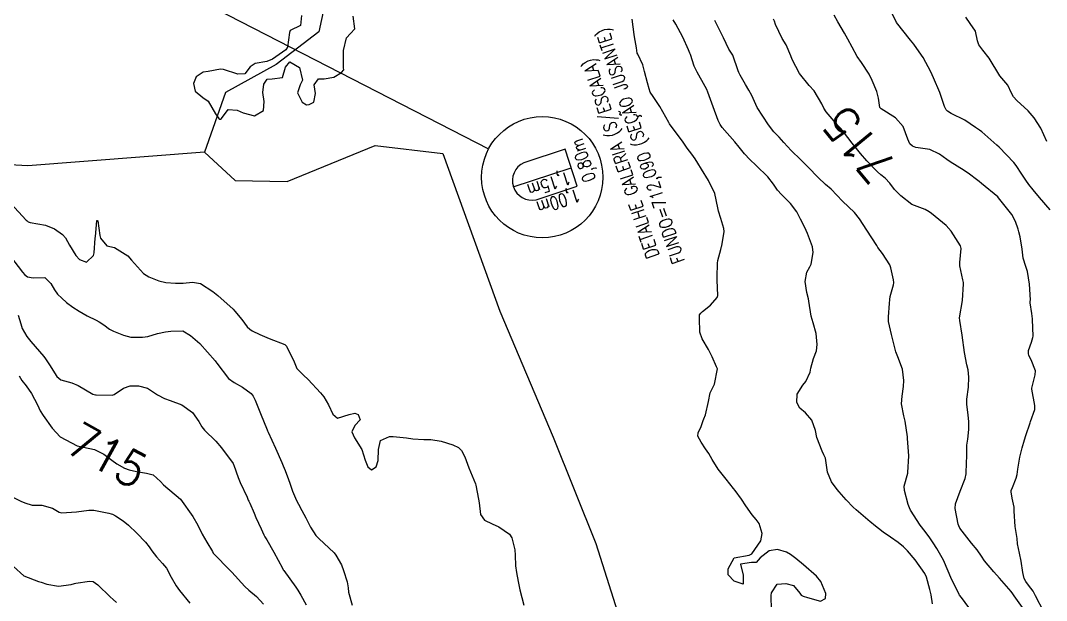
# Model space of a CAD drawing. Header units: metres. Extents: x 292545 to 299085, y 7450245 to 7463078.
# Drawn here: x 298772.6 to 298891, y 7450676.4 to 7450743.4 of the extents above; entities that cross this region are included whole.
import ezdxf
from ezdxf.enums import TextEntityAlignment as Align

# ---------------------------------------------------------------- set-up
doc = ezdxf.new("R2010")
doc.units = ezdxf.units.M
doc.linetypes.add('CONTINUO', pattern=[0])
for name, color, linetype in [('Cotas', 45, 'Continuous'), ('Curvas de Nivel 1m', 11, 'Continuous'), ('Curvas de Nivel 5m', 15, 'Continuous'), ('Hidrografia', 140, 'Continuous'), ('TEXTO', 45, 'Continuous')]:
    doc.layers.add(name, color=color, linetype=linetype)
doc.styles.add('ROMANS', font='romans', dxfattribs={"height": 0.2})
doc.styles.add('Style-STANDARD', font='STANDARD.shx')

msp = doc.modelspace()

# ---------------------------------------------------------------- linework, layer by layer
at = {"layer": 'Curvas de Nivel 1m', "flags": 128}
for points, elevation in [([(298891.46, 7450721.53), (298890.23, 7450722.95), (298889.49, 7450723.82), (298889, 7450724.47), (298888.64, 7450724.97), (298888.18, 7450725.65), (298887.52, 7450726.65), (298887.24, 7450726.99), (298885.55, 7450728.77), (298885.3, 7450729.01), (298883.57, 7450730.53), (298883.28, 7450730.74), (298882.82, 7450731.04), (298881.58, 7450731.86), (298880.03, 7450732.64), (298879.6, 7450732.91), (298879.43, 7450733.08), (298879.24, 7450733.45), (298878.72, 7450735.09), (298877.97, 7450736.76), (298877.81, 7450737.1), (298877.65, 7450737.46), (298876.78, 7450739.11), (298876.32, 7450739.76), (298875.69, 7450740.64), (298875.34, 7450741.13), (298873.72, 7450743.15), (298872.74, 7450745.16)], 717), ([(298805, 7450743.97), (298804.87, 7450742.81), (298803.71, 7450742.24), (298803.62, 7450741.98), (298803.37, 7450740.3), (298803.19, 7450739.99), (298801.66, 7450738.9), (298801.02, 7450738.66), (298799.66, 7450738.4), (298799.07, 7450738.04), (298798.47, 7450737.21), (298797.64, 7450737.2), (298795.99, 7450737.73), (298795.65, 7450737.76), (298794.23, 7450737.5), (298793.64, 7450737.41), (298792.85, 7450736.89), (298792.52, 7450736.12), (298792.73, 7450735.23), (298793.61, 7450734.5), (298794.23, 7450734.09), (298795.09, 7450732.59), (298795.44, 7450732.08), (298795.58, 7450732.01), (298795.65, 7450732.01), (298795.77, 7450732.08), (298796.54, 7450733.12), (298797.59, 7450733.02), (298798.28, 7450732.74), (298799.59, 7450732.39), (298800.62, 7450733), (298800.68, 7450734.02), (298800.55, 7450735.08), (298800.67, 7450736.02), (298801.04, 7450736.61), (298801.63, 7450736.65), (298802.82, 7450736.81), (298803.14, 7450737.99), (298803.66, 7450738.62), (298804.79, 7450737.97), (298805.12, 7450736.48), (298804.85, 7450735.97), (298804.55, 7450735.04), (298805.09, 7450733.97), (298805.6, 7450733.63), (298805.89, 7450733.67), (298806.44, 7450733.95), (298806.61, 7450734.95), (298806.46, 7450735.95), (298806.95, 7450736.63), (298807.63, 7450736.64), (298808.72, 7450736.84), (298809.64, 7450737.38), (298809.88, 7450737.68), (298809.87, 7450737.91), (298809.86, 7450739.72), (298809.86, 7450739.91), (298810.2, 7450741.39), (298810.66, 7450741.9), (298811.18, 7450742.41), (298810.96, 7450743.9)], 711), ([(298859.26, 7450675.32), (298859.24, 7450677.01), (298859.29, 7450677.32), (298859.94, 7450678.31), (298860.94, 7450678.39), (298861.83, 7450678.18), (298862.55, 7450677.28), (298862.71, 7450677.05), (298862.93, 7450676.94), (298863.42, 7450676.77), (298864.92, 7450676.36), (298865.52, 7450676.66), (298865.54, 7450677.24), (298864.95, 7450678.62), (298864.45, 7450679.26), (298862.97, 7450680.55), (298862.1, 7450681.28), (298861.45, 7450681.75), (298860.99, 7450682.02), (298859.98, 7450682.32), (298858.99, 7450682.15), (298857.98, 7450681.34), (298857.52, 7450680.8), (298856.97, 7450680.81), (298855.71, 7450680.62), (298856.01, 7450679.36), (298856, 7450678.3), (298854.95, 7450678.66), (298854.28, 7450679.38), (298854.25, 7450680.09), (298854.98, 7450681.37), (298856.69, 7450681.65), (298856.99, 7450681.83), (298858.04, 7450683.33), (298858.19, 7450684.15), (298857.83, 7450685.34), (298857.5, 7450685.8), (298857.04, 7450686.34), (298856.3, 7450687.36), (298855.82, 7450688.12), (298855.07, 7450689.14), (298854.89, 7450689.37), (298854.05, 7450690.42), (298853.25, 7450691.39), (298853.1, 7450691.59), (298852.43, 7450692.71), (298852.04, 7450693.41), (298851.66, 7450693.95), (298851.14, 7450694.72), (298850.77, 7450695.42), (298850.79, 7450695.78), (298851.16, 7450696.53), (298851.39, 7450697.2), (298851.46, 7450697.42), (298851.65, 7450697.88), (298851.98, 7450699.41), (298852.2, 7450700.42), (298852.7, 7450701.4), (298853.02, 7450703.17), (298852.94, 7450703.39), (298852.42, 7450704.56), (298852, 7450705.41), (298851.28, 7450706.65), (298851.01, 7450707.41), (298850.94, 7450709.04), (298850.97, 7450709.42), (298851.11, 7450709.61), (298851.32, 7450709.78), (298852.22, 7450710.51), (298853.01, 7450711.39), (298853.09, 7450711.65), (298853.01, 7450713.39), (298852.99, 7450713.77), (298853.05, 7450715.39), (298853.09, 7450715.69), (298853.41, 7450716.94), (298853.51, 7450717.29), (298853.53, 7450717.39), (298853.8, 7450719.02), (298853.77, 7450719.39), (298853.44, 7450720.52), (298853.17, 7450721.39), (298853.08, 7450721.77), (298852.72, 7450723.4), (298851.99, 7450724.91), (298851.69, 7450725.41), (298851.51, 7450725.73), (298850.47, 7450727.43), (298850.06, 7450727.95), (298849.55, 7450728.66), (298848.99, 7450729.45), (298847.57, 7450731.35), (298847.51, 7450731.46), (298847.43, 7450731.61), (298846.37, 7450733.47), (298845.61, 7450734.6), (298845.26, 7450735.12), (298845.13, 7450735.49), (298844.96, 7450736.17), (298844.61, 7450737.5), (298844.41, 7450738.25), (298843.82, 7450739.51), (298843.78, 7450739.62), (298843.68, 7450740.21), (298843.47, 7450741.51), (298843.43, 7450741.78), (298843.2, 7450743.52)], 712), ([(298890.73, 7450675.12), (298889.76, 7450676.96), (298889.48, 7450677.5), (298888.95, 7450678.2), (298888.63, 7450678.64), (298888.46, 7450678.97), (298888.28, 7450679.65), (298888.11, 7450680.97), (298887.92, 7450681.9), (298887.69, 7450682.98), (298887.62, 7450683.59), (298887.41, 7450684.98), (298887.3, 7450686.74), (298887.31, 7450686.99), (298887.29, 7450687.22), (298887.07, 7450688.25), (298886.94, 7450688.99), (298886.94, 7450689.13), (298887.08, 7450689.48), (298887.54, 7450690.54), (298887.64, 7450690.98), (298887.72, 7450691.59), (298887.94, 7450692.98), (298888.2, 7450694.04), (298888.48, 7450694.97), (298888.64, 7450695.47), (298889.12, 7450696.96), (298889.17, 7450697.11), (298889.66, 7450698.48), (298889.68, 7450698.96), (298889.34, 7450700.83), (298889.34, 7450700.96), (298889.71, 7450702.48), (298889.77, 7450702.95), (298889.26, 7450704.2), (298889, 7450704.7), (298888.93, 7450704.96), (298888.95, 7450705.28), (298889.28, 7450706.24), (298889.46, 7450706.79), (298889.48, 7450706.96), (298889.39, 7450708.88), (298889.39, 7450708.96), (298889.32, 7450709.56), (298889.15, 7450710.78), (298889.15, 7450710.96), (298889.16, 7450711.13), (298889.06, 7450712.96), (298888.82, 7450714.41), (298888.63, 7450714.97), (298888.34, 7450715.93), (298888.2, 7450716.98), (298888, 7450718.4), (298887.84, 7450718.98), (298887.74, 7450719.29), (298887.44, 7450720.19), (298887.03, 7450720.99), (298885.48, 7450722.93), (298885.4, 7450723.01), (298883.5, 7450724.57), (298883.25, 7450724.78), (298882.95, 7450725.04), (298882.12, 7450725.66), (298881.51, 7450726.06), (298879.89, 7450727.08), (298879.53, 7450727.33), (298878.67, 7450727.95), (298877.54, 7450728.5), (298875.93, 7450728.74), (298875.55, 7450728.89), (298875.26, 7450729.13), (298875.02, 7450729.67), (298874.49, 7450731.14), (298873.59, 7450732.16), (298871.92, 7450733.18), (298871.78, 7450733.35), (298871.62, 7450734.42), (298871.43, 7450735.18), (298870.91, 7450736.45), (298870.55, 7450737.19), (298869.66, 7450738.52), (298869.17, 7450739.21), (298868.57, 7450740.32), (298868.1, 7450741.22), (298867.7, 7450741.91), (298866.93, 7450743.23), (298866.49, 7450744)], 716), ([(298891.08, 7450729.42), (298890.37, 7450730.95), (298889.59, 7450732.16), (298888.89, 7450732.97), (298887.61, 7450734.13), (298887.2, 7450734.57), (298886.99, 7450734.99), (298886.56, 7450735.92), (298885.64, 7450737.01), (298884.39, 7450739.02), (298883.68, 7450739.96), (298883.23, 7450740.57), (298883.07, 7450741.04), (298882.81, 7450742.15), (298882.21, 7450743.05), (298881.72, 7450743.75)], 718), ([(298877.87, 7450676.04), (298877.7, 7450677.1), (298877.54, 7450677.7), (298877.15, 7450679.11), (298876.96, 7450679.55), (298875.86, 7450681.12), (298874.99, 7450682.17), (298874.51, 7450682.64), (298873.91, 7450683.14), (298873.01, 7450683.76), (298872.16, 7450684.31), (298871.09, 7450685.18), (298871.02, 7450685.24), (298870.68, 7450685.53), (298869.05, 7450686.9), (298868.69, 7450687.21), (298867.89, 7450688.05), (298867.07, 7450688.96), (298866.84, 7450689.23), (298866.19, 7450690.14), (298865.75, 7450691.24), (298865.51, 7450692.86), (298865.33, 7450693.25), (298865.13, 7450693.66), (298864.52, 7450695.26), (298864.34, 7450696.07), (298863.94, 7450697.26), (298863.18, 7450698.08), (298862.55, 7450698.64), (298862.2, 7450699.28), (298862.25, 7450700.24), (298862.88, 7450701.28), (298863.23, 7450701.73), (298863.73, 7450702.78), (298863.82, 7450703.26), (298864.13, 7450704.38), (298864.45, 7450705.26), (298864.54, 7450705.99), (298864.41, 7450707.26), (298864.09, 7450708.48), (298863.87, 7450709.26), (298863.6, 7450710.99), (298863.55, 7450711.27), (298863.34, 7450711.97), (298863.17, 7450713.27), (298863.37, 7450714.32), (298863.7, 7450714.95), (298863.84, 7450715.27), (298864.08, 7450716.59), (298864, 7450717.26), (298863.43, 7450718.79), (298863.29, 7450719.13), (298863.23, 7450719.27), (298862.63, 7450720.46), (298862.19, 7450721.29), (298861.47, 7450722.27), (298860.42, 7450723.31), (298859.98, 7450723.8), (298859.49, 7450724.49), (298858.84, 7450725.33), (298857.52, 7450726.63), (298856.78, 7450727.35), (298856.17, 7450728), (298855.55, 7450728.77), (298855.04, 7450729.38), (298853.57, 7450731.04), (298853.34, 7450731.39), (298853.13, 7450731.84), (298852.52, 7450733.4), (298851.92, 7450735.1), (298851.81, 7450735.41), (298851.63, 7450735.76), (298850.67, 7450737.42), (298850.36, 7450738.13), (298849.9, 7450739.44), (298849.84, 7450739.6), (298849.68, 7450739.98), (298849.02, 7450741.45), (298848.23, 7450742.94), (298847.9, 7450743.46)], 713), ([(298882.49, 7450675.04), (298881.21, 7450676.78), (298880.99, 7450677.06), (298880.93, 7450677.14), (298879.98, 7450679.07), (298879.25, 7450680.81), (298879.13, 7450681.08), (298878.99, 7450681.37), (298878.35, 7450682.44), (298877.92, 7450683.1), (298877.56, 7450683.65), (298877.02, 7450684.38), (298876.43, 7450685.12), (298875.33, 7450686.85), (298875.19, 7450687.13), (298875.06, 7450687.5), (298874.62, 7450689.13), (298874.59, 7450689.63), (298875, 7450691.13), (298875.02, 7450691.21), (298875.12, 7450693.13), (298874.98, 7450695.13), (298874.96, 7450695.32), (298874.72, 7450697.13), (298874.57, 7450697.74), (298874.28, 7450699.14), (298874.34, 7450700), (298874.51, 7450701.14), (298874.55, 7450701.81), (298874.41, 7450703.14), (298873.86, 7450704.55), (298873.62, 7450705.15), (298873.28, 7450706.54), (298873.12, 7450707.15), (298872.78, 7450708.63), (298872.8, 7450709.16), (298872.9, 7450710.73), (298872.92, 7450711.16), (298872.98, 7450711.52), (298873.36, 7450712.87), (298873.41, 7450713.1), (298873.41, 7450713.15), (298873.37, 7450713.43), (298873.06, 7450714.83), (298872.94, 7450715.16), (298872.1, 7450716.48), (298871.56, 7450717.18), (298871.5, 7450717.26), (298871.42, 7450717.4), (298870.28, 7450719.19), (298869.45, 7450720.48), (298868.85, 7450721.21), (298867.47, 7450722.54), (298866.8, 7450723.23), (298866.15, 7450723.9), (298865.5, 7450724.47), (298864.66, 7450725.26), (298863.52, 7450726.45), (298862.66, 7450727.28), (298861.54, 7450728.37), (298861.1, 7450728.85), (298860.71, 7450729.3), (298860.16, 7450729.92), (298859.56, 7450730.52), (298858.92, 7450731.33), (298857.6, 7450733.34), (298857, 7450734.73), (298856.66, 7450735.35), (298856.26, 7450735.99), (298855.64, 7450737.07), (298855.5, 7450737.37), (298855.44, 7450737.58), (298854.81, 7450739.38), (298854.36, 7450740.06), (298853.72, 7450741.39), (298853.69, 7450741.45), (298852.72, 7450743.4)], 714), ([(298771.46, 7450722.26), (298773.22, 7450720.34), (298773.33, 7450720.24), (298773.43, 7450720.16), (298773.69, 7450720.08), (298775.43, 7450719.76), (298776.47, 7450719.35), (298777.42, 7450718.68), (298777.77, 7450718.29), (298778.23, 7450717.45), (298778.94, 7450716.27), (298779.39, 7450715.8), (298780.17, 7450715.47), (298781, 7450716.25), (298781.08, 7450716.57), (298781.19, 7450718.25), (298781.21, 7450718.46), (298781.36, 7450720.25), (298781.39, 7450720.29), (298781.43, 7450720.29), (298781.48, 7450720.25), (298781.73, 7450718.56), (298781.8, 7450718.24), (298782.53, 7450717.36), (298783.4, 7450717.17), (298784.94, 7450716.2), (298785.39, 7450715.72), (298786.78, 7450714.19), (298787.36, 7450713.79), (298788.55, 7450713.35), (298789.35, 7450713.15), (298790.45, 7450713.05), (298791.35, 7450713.08), (298792.43, 7450713.19), (298793.35, 7450713.04), (298794.77, 7450712.09), (298795.34, 7450711.64), (298797.1, 7450710.06), (298797.31, 7450709.83), (298798.1, 7450708.85), (298798.74, 7450708.04), (298799.02, 7450707.76), (298799.29, 7450707.57), (298800.18, 7450707.13), (298801.28, 7450706.67), (298803.07, 7450705.99), (298803.27, 7450705.8), (298804.15, 7450703.98), (298804.47, 7450703.21), (298805.23, 7450702.43), (298805.78, 7450701.95), (298807.2, 7450700.42), (298807.58, 7450699.94), (298808.11, 7450699.01), (298808.63, 7450697.93), (298809.17, 7450697.49), (298810.51, 7450697.9), (298811.17, 7450698.04), (298811.55, 7450697.89), (298811.78, 7450697.27), (298811.16, 7450696.63), (298810.82, 7450695.9), (298811.14, 7450695.22), (298811.97, 7450693.88), (298812.37, 7450692.62), (298812.65, 7450691.87), (298813.1, 7450691.52), (298813.63, 7450691.86), (298813.86, 7450692.61), (298813.89, 7450693.86), (298814.11, 7450694.89), (298815.15, 7450695.37), (298815.6, 7450695.38), (298817.14, 7450695.21), (298817.87, 7450695.09), (298819.14, 7450695), (298819.92, 7450695.01), (298821.14, 7450694.81), (298822.48, 7450694.41), (298823.13, 7450694.09), (298823.46, 7450693.75), (298823.86, 7450693), (298824.33, 7450691.74), (298825.08, 7450689.9), (298825.12, 7450689.73), (298825.46, 7450688.13), (298825.52, 7450687.72), (298825.68, 7450686.36), (298826.15, 7450685.71), (298827.03, 7450685.28), (298827.79, 7450684.92), (298829.01, 7450684.1), (298829.28, 7450683.68), (298829.62, 7450682.3), (298829.68, 7450681.67), (298829.73, 7450680.42), (298829.81, 7450679.67), (298830.01, 7450678.61), (298830.21, 7450677.67), (298830.67, 7450675.91)], 712), ([(298771.39, 7450716.15), (298772.8, 7450714.35), (298773.05, 7450714.04), (298773.36, 7450713.78), (298774.01, 7450713.67), (298775.36, 7450713.71), (298776.06, 7450713.02), (298776.49, 7450712.3), (298776.84, 7450711.8), (298777.33, 7450711.34), (298777.88, 7450710.85), (298778.6, 7450710.28), (298779.32, 7450709.83), (298780.26, 7450709.31), (298781.3, 7450708.78), (298781.66, 7450708.6), (298782.2, 7450708.24), (298782.83, 7450707.77), (298783.29, 7450707.52), (298784.44, 7450707.05), (298785.28, 7450706.84), (298786.64, 7450706.82), (298787.28, 7450706.92), (298788.38, 7450707.26), (298789.29, 7450707.45), (298789.9, 7450707.53), (298791.29, 7450707.56), (298792.19, 7450707.03), (298793.27, 7450706.11), (298795.04, 7450704.08), (298795.13, 7450703.97), (298795.24, 7450703.82), (298796.57, 7450702.07), (298797.22, 7450701.58), (298798.21, 7450701.04), (298799.21, 7450700.31), (298799.42, 7450700.03), (298799.65, 7450699.57), (298800.26, 7450698.02), (298801.03, 7450696.14), (298801.09, 7450696.01), (298801.15, 7450695.87), (298802, 7450694), (298802.73, 7450692.37), (298802.88, 7450691.99), (298803.1, 7450691.44), (298803.51, 7450690.41), (298803.66, 7450689.98), (298803.97, 7450689.07), (298804.43, 7450687.97), (298804.64, 7450687.55), (298805.04, 7450686.83), (298805.52, 7450685.96), (298806.06, 7450684.91), (298806.65, 7450683.94), (298807, 7450683.59), (298808.77, 7450681.92), (298808.98, 7450681.67), (298809.61, 7450680.55), (298809.85, 7450679.91), (298810.26, 7450678.59), (298810.39, 7450677.9), (298810.44, 7450677.41), (298810.84, 7450675.89)], 713), ([(298772.3, 7450709.35), (298772.59, 7450708.35), (298772.77, 7450707.83), (298773.28, 7450706.92), (298773.75, 7450706.34), (298775.25, 7450704.59), (298775.46, 7450704.32), (298775.92, 7450703.63), (298776.76, 7450702.3), (298777.22, 7450701.91), (298778.49, 7450701.56), (298779.21, 7450701.25), (298780.91, 7450700.25), (298781.2, 7450700.17), (298781.29, 7450700.16), (298783.2, 7450700.15), (298783.26, 7450700.16), (298783.37, 7450700.22), (298784.47, 7450700.95), (298785.21, 7450701.21), (298786.19, 7450701.21), (298787.21, 7450700.93), (298787.68, 7450700.64), (298788.37, 7450700.16), (298789.2, 7450699.74), (298789.83, 7450699.51), (298791.19, 7450699.01), (298792.43, 7450698.12), (298793.16, 7450697.1), (298793.51, 7450696.46), (298793.82, 7450696.1), (298795.13, 7450694.84), (298795.78, 7450694.07), (298797.1, 7450692.23), (298797.16, 7450692.12), (298797.19, 7450692.06), (298797.68, 7450690.64), (298797.94, 7450690.05), (298798.73, 7450688.36), (298798.86, 7450688.03), (298798.93, 7450687.91), (298799.05, 7450687.65), (298799.52, 7450686.52), (298799.74, 7450686.03), (298800.33, 7450684.7), (298800.65, 7450684.02), (298800.77, 7450683.79), (298801, 7450683.43), (298801.8, 7450682), (298802.81, 7450680.15), (298802.9, 7450679.99), (298802.96, 7450679.9), (298804.35, 7450677.97), (298804.58, 7450677.61), (298804.92, 7450677.04), (298805.55, 7450675.95)], 714), ([(298771.68, 7450688.36), (298772.6, 7450687.89), (298773.05, 7450687.7), (298773.92, 7450687.45), (298775.04, 7450687.45), (298776.24, 7450687.11), (298777.04, 7450686.62), (298777.3, 7450686.56), (298779.04, 7450686.67), (298780.43, 7450686.86), (298781.04, 7450686.86), (298782.76, 7450686.51), (298783.04, 7450686.45), (298783.2, 7450686.39), (298783.51, 7450686.22), (298784.43, 7450685.61), (298785.02, 7450685.11), (298785.98, 7450684.19), (298787, 7450683.16), (298787.42, 7450682.61), (298787.72, 7450682.17), (298788.28, 7450681.46), (298788.97, 7450680.71), (298789.4, 7450680.15), (298789.96, 7450679.13), (298790.52, 7450678.13), (298790.93, 7450677.57), (298792.1, 7450676.12)], 716), ([(298771.75, 7450680.36), (298772.95, 7450679.27), (298774.64, 7450678.62), (298774.94, 7450678.54), (298775.61, 7450678.31), (298776.93, 7450678.1), (298778.41, 7450678.28), (298778.81, 7450678.39), (298778.94, 7450678.42), (298780.52, 7450678.68), (298780.94, 7450678.61), (298781.48, 7450678.24), (298782.92, 7450676.86), (298783.24, 7450676.55), (298783.65, 7450676.22)], 717)]:
    msp.add_lwpolyline(points, dxfattribs=dict(at, elevation=elevation))
at = {"layer": 'Curvas de Nivel 5m', "elevation": 715, "flags": 128}
for points in [[(298888.25, 7450675.64), (298887.3, 7450676.99), (298887.15, 7450677.2), (298886.94, 7450677.47), (298885.59, 7450679), (298884.96, 7450679.75), (298883.88, 7450681.03), (298883.5, 7450681.55), (298883, 7450682.3), (298882.37, 7450683.05), (298881.02, 7450684.78), (298880.89, 7450685.06), (298880.83, 7450685.26), (298880.48, 7450687.07), (298880.52, 7450687.61), (298881.07, 7450689.06), (298881.63, 7450690.51), (298881.73, 7450691.05), (298881.8, 7450692.36), (298881.81, 7450693.05), (298881.83, 7450694.36), (298881.93, 7450695.05), (298882.05, 7450696.16), (298882.05, 7450697.05), (298881.98, 7450697.85), (298881.82, 7450699.05), (298881.83, 7450699.68), (298882.02, 7450701.05), (298882.06, 7450702.21), (298881.98, 7450703.05), (298881.84, 7450703.65), (298881.54, 7450705.06), (298881.29, 7450707.06), (298881, 7450708.76), (298880.99, 7450709.06), (298881.33, 7450711.06), (298881.44, 7450712.98), (298881.44, 7450713.06), (298881.43, 7450713.13), (298881.37, 7450713.44), (298881.02, 7450715.06), (298881, 7450715.45), (298881.17, 7450717.06), (298881.09, 7450717.39), (298880.01, 7450719.07), (298879.44, 7450719.7), (298877.73, 7450721.1), (298877.46, 7450721.3), (298877.01, 7450721.55), (298875.47, 7450722.15), (298874.19, 7450723.14), (298873.49, 7450723.88), (298872.94, 7450724.6), (298872.41, 7450725.17), (298871.9, 7450725.57), (298871.51, 7450725.9), (298870.28, 7450727.19), (298869.54, 7450728.03), (298868.58, 7450729.21), (298867.57, 7450730.54), (298867.26, 7450730.91), (298866.98, 7450731.23), (298865.6, 7450732.85), (298865.33, 7450733.25), (298865.08, 7450733.78), (298864.21, 7450735.26), (298863.63, 7450735.88), (298862.51, 7450737.28), (298861.67, 7450738.89), (298861.5, 7450739.29), (298860.95, 7450740.56), (298860.49, 7450741.31), (298859.72, 7450742.93), (298859.61, 7450743.32), (298859.52, 7450743.53)], [(298772.42, 7450702.35), (298772.7, 7450701.83), (298773.21, 7450701.2), (298773.81, 7450700.33), (298774.51, 7450699), (298774.84, 7450698.32), (298775.17, 7450697.79), (298776.2, 7450696.31), (298777.14, 7450695.33), (298779.12, 7450694.27), (298781.12, 7450693.85), (298782.19, 7450693.31), (298783.11, 7450692.64), (298783.68, 7450692.21), (298784.58, 7450691.69), (298785.1, 7450691.52), (298785.97, 7450691.31), (298787.09, 7450691.14), (298787.88, 7450690.95), (298788.72, 7450690.16), (298789.08, 7450689.77), (298791.05, 7450688.13), (298792.47, 7450686.12), (298793.02, 7450685.14), (298793.53, 7450684.1), (298794.06, 7450683.16), (298794.71, 7450682.08), (298794.81, 7450681.91), (298794.98, 7450681.69), (298796.61, 7450680.06), (298796.96, 7450679.71), (298798.46, 7450678.04), (298798.93, 7450677.61), (298799.79, 7450676.9), (298800.63, 7450676.01)]]:
    msp.add_lwpolyline(points, dxfattribs=at)
at = {"layer": 'Hidrografia'}
for points in [[(298798.2, 7450856.11), (298805.83, 7450830.97), (298806.84, 7450817.25), (298814.39, 7450811.83), (298815.22, 7450792.59), (298813.37, 7450784.95), (298815.38, 7450776.54), (298816.64, 7450770.32), (298816.8, 7450759.97), (298808.11, 7450747.25), (298807.02, 7450742.07), (298802.08, 7450738.29), (298796.21, 7450735.08), (298793.82, 7450728.18), (298797.35, 7450724.91), (298803.33, 7450724.8), (298813.51, 7450728.95), (298821.32, 7450728.02), (298827.91, 7450709.83), (298834.06, 7450695.29), (298838.97, 7450683.02), (298845.99, 7450660.94)], [(298793.82, 7450728.18), (298773.4, 7450726.6), (298716.59, 7450729.8)]]:
    msp.add_lwpolyline(points, dxfattribs=at)
at = {"layer": 'TEXTO', "linetype": 'CONTINUO'}
for points in [[(298753.64, 7450766.04, 0), (298826.61, 7450728.57, 0)], [(298832.1, 7450722.69, 0), (298836.85, 7450724.26, 0), (298835.44, 7450728.53, 0), (298830.69, 7450726.97, 0)], [(298829.46, 7450724.2, 0), (298836.14, 7450726.39, 0)]]:
    msp.add_polyline3d(points, dxfattribs=at)
msp.add_circle((298832.8, 7450725.29), 7, dxfattribs=at)
msp.add_arc((298831.61, 7450724.9), 2.26, 114.0979, 282.3288, dxfattribs=at)

# ---------------------------------------------------------------- texts
at = {"layer": 'Cotas', "style": 'Style-STANDARD'}
for rotation, p in [(129.8174, (298869.38, 7450729.03, 715)), (331.4189, (298782.61, 7450693.19, 715))]:
    msp.add_text('715', height=4, rotation=rotation, dxfattribs=at).set_placement(p, align=Align.MIDDLE_CENTER)
at = {"layer": 'TEXTO', "style": 'ROMANS', "width": 0.8}
for s, rotation, p in [('FUNDO=712,090 (SEÇÃO JUSANTE)', 108.2134, (298849.29, 7450715.62)), ('DETALHE GALERIA (S/ESCALA)', 108.2134, (298846.32, 7450716.24)), ('0,80m', 108.2134, (298839.02, 7450725.03)), ('1,15m', 198.2134, (298835.84, 7450725.99)), ('1,00m', 198.2134, (298836.9, 7450723.99))]:
    msp.add_text(s, height=1.5, rotation=rotation, dxfattribs=at).set_placement(p)

doc.saveas('drawing.dxf')
